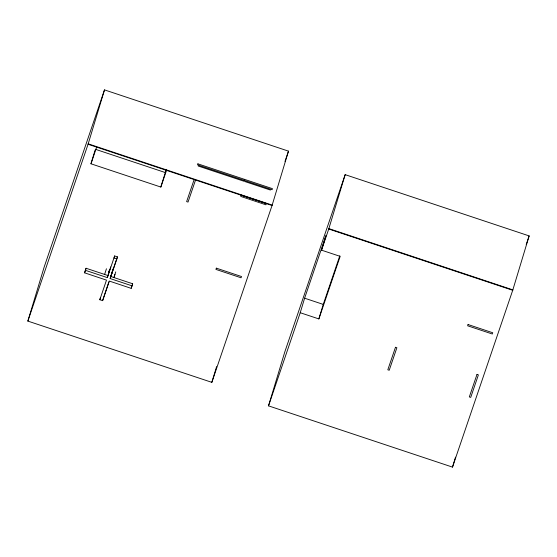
<?xml version="1.0" encoding="UTF-8"?>
<svg xmlns="http://www.w3.org/2000/svg" width="557" height="557" viewBox="0 0 557 557"><rect width="100%" height="100%" fill="white"/><g stroke="black" fill="none" stroke-linecap="round" stroke-linejoin="round"><path stroke-width="0.84" d="M27.85 321.09L88.208 143.838L272.192 205.094L211.834 382.346L27.85 321.09L44.142 267.13L104.5 89.886L288.484 151.142L272.053 205.512L88.069 144.256L104.5 89.886M166.515 170.372L160.834 187.055L90.965 163.793L95.108 150.077M86.077 268.258L85.451 270.333L107.341 277.623L114.645 255.948L117.443 256.874L110.766 276.481L132.657 283.764L131.18 288.345L109.283 281.055L102.613 300.655L99.814 299.729L106.491 280.122L84.601 272.833L85.228 270.758L86.077 268.258L107.967 275.548M104.598 274.517L106.436 268.752M99.814 299.729L100.441 297.654M108.587 272.819L109.325 270.368M108.594 273.16L109.332 270.716M107.341 277.623L109.694 269.839M108.963 272.631L110.69 266.921M114.645 255.948L114.018 258.023L116.817 258.949L110.14 278.556L132.03 285.838M102.613 300.655L108.921 281.898M110.14 278.556L112.486 270.772M111.762 273.557L113.482 267.854M116.817 258.949L117.443 256.874M113.913 277.623L114.895 274.357M114.025 277.56L115.752 271.858M160.834 187.055L166.306 169.349M131.18 288.345L132.657 283.764M244.474 179.347L243.875 181.22L198.229 166.021M211.834 382.346L216.596 366.576M321.535 250.163L325.922 235.639L304.616 298.197L300.23 312.721L318.862 318.924L340.167 256.366L321.535 250.163L328.874 228.607L512.858 289.87L452.5 467.114L268.516 405.858L284.808 351.906L345.166 174.654L529.15 235.91L512.719 290.288L328.734 229.024L345.166 174.654M318.862 318.924L323.248 304.401L339.791 255.837M452.5 467.114L455.508 457.158M90.965 163.793L96.646 147.111M84.601 272.833L85.451 270.333M284.982 161.426L288.484 151.142M268.516 405.858L300.23 312.721M526.205 244.558L529.15 235.91M244.683 181.485L270.423 190.055M95.351 149.269L165.22 172.531M304.616 298.197L323.248 304.401M197.895 163.842L197.582 164.879L272.108 189.686L272.422 188.649L197.895 163.842M194.156 179.507L186.63 201.613L188.029 202.08L195.556 179.974L194.156 179.507M216.346 268.161L215.921 269.407L241.07 277.783L241.501 276.53L216.346 268.161M241.202 195.173L240.777 196.426L265.926 204.795L266.35 203.549L241.202 195.173M395.484 347.269L387.818 369.792L389.218 370.252L396.883 347.735L395.484 347.269M468.054 324.529L467.629 325.782L492.311 333.998L492.743 332.752L468.054 324.529M477.001 374.408L469.328 396.925L470.728 397.392L478.393 374.875L477.001 374.408"/></g></svg>
